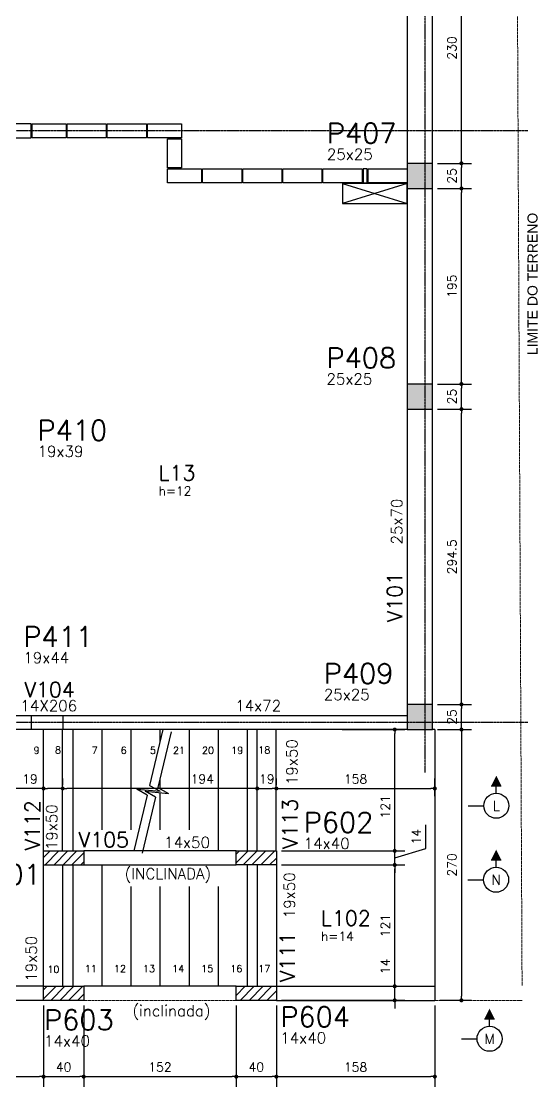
# Model space of a CAD drawing. Extents: x -39962 to 15224, y 23445 to 41277.
# Drawn here: x 2816 to 3331, y 29321 to 30384 of the extents above; entities that cross this region are included whole.
import ezdxf
from ezdxf.enums import TextEntityAlignment as Align

# ---------------------------------------------------------------- set-up
doc = ezdxf.new("R2010")
doc.units = 0
doc.linetypes.add('AXES', pattern=[0.54, 0.3, -0.08, 0.08, -0.08])
doc.linetypes.add('Double dash', pattern=[55, 20, -5, 10, -5, 10, -5])
doc.layers.get('0').update_dxf_attribs({"linetype": 'CONTINUOUS'})
doc.layers.get('Defpoints').update_dxf_attribs({"linetype": 'CONTINUOUS'})
for name, color, linetype in [('COTA', 1, 'CONTINUOUS'), ('EIXOS', 1, 'AXES'), ('H2', 252, 'CONTINUOUS'), ('H5', 1, 'CONTINUOUS'), ('L-D', 2, 'CONTINUOUS'), ('L-N', 4, 'CONTINUOUS'), ('LINHA_FINA', 1, 'CONTINUOUS'), ('Linha_media', 4, 'CONTINUOUS'), ('P-D', 2, 'CONTINUOUS'), ('P-N', 5, 'CONTINUOUS'), ('PENA_1', 1, 'CONTINUOUS'), ('PENA_2', 2, 'CONTINUOUS'), ('PENA_3', 3, 'CONTINUOUS'), ('PIL-N', 4, 'CONTINUOUS'), ('T1', 2, 'CONTINUOUS'), ('VIG-D', 2, 'CONTINUOUS'), ('VIG-N', 4, 'CONTINUOUS'), ('VIGA', 3, 'CONTINUOUS')]:
    doc.layers.add(name, color=color, linetype=linetype)
doc.layers.add('GEN-___-___-TXT', color=7, linetype='CONTINUOUS', lineweight=9)
doc.layers.add('TLV-DVI-___-CNT', color=7, linetype='Double dash', lineweight=9)
doc.styles.add('Arial_8', font='arial.ttf', dxfattribs={"height": 87.5})
doc.styles.add('COTA', font='romans.shx')
doc.styles.add('ROMANS', font='ROMANS')
doc.styles.get("Standard").update_dxf_attribs({"font": 'ROMANS.SHX'})
doc.styles.add('Texto1', font='romans.shx', dxfattribs={"height": 9})
doc.dimstyles.new('forma', dxfattribs={"dimscale": 5, "dimtxt": 1.8, "dimasz": 0.8, "dimexe": 2, "dimexo": 1, "dimgap": 1, "dimtad": 1, "dimdec": 1, "dimzin": 9, "dimdsep": 46, "dimtxsty": 'COTA', "dimblk1": 'DOT', "dimblk2": 'DOT', "dimsah": 1, "dimcen": 0, "dimdle": 1, "dimclrd": 256, "dimclre": 256, "dimclrt": 2, "dimadec": 0, "dimazin": 0, "dimtfac": 1, "dimtdec": 0, "dimtmove": 0, "dimatfit": 3, "dimfxl": 1, "dimtolj": 1, "dimtzin": 0, "dimarcsym": 0})

# ---------------------------------------------------------------- blocks, each defined once
blk = doc.blocks.new('_Dot')
at = {"color": 0, "linetype": 'ByBlock', "lineweight": -2}
blk.add_line((-0.5, 0), (-1, 0), dxfattribs=at)
at = {"color": 0, "linetype": 'ByBlock', "const_width": 0.5}
blk.add_lwpolyline([(-0.25, 0, 1), (0.25, 0, 1)], format="xyb", close=True, dxfattribs=at)
blk = doc.blocks.new('*D39')
at = {"layer": 'COTA', "lineweight": -2, "transparency": 16777216}
for p, q in [((3230.5, 29702.6), (3264.5, 29702.6)), ((3254.5, 29681.6), (3254.5, 29698.6)), ((3230.5, 29677.6), (3264.5, 29677.6))]:
    blk.add_line(p, q, dxfattribs=at)
at = {"layer": 'Defpoints', "color": 0, "transparency": 16777216}
for p in [(3225.5, 29702.6), (3254.5, 29702.6), (3225.5, 29677.6)]:
    blk.add_point(p, dxfattribs=at)
at = {"layer": 'COTA', "lineweight": -2, "transparency": 16777216, "xscale": 4, "yscale": 4, "zscale": 4}
for p, rotation in [((3254.5, 29702.6), 90), ((3254.5, 29677.6), 270)]:
    blk.add_blockref('_Dot', p, dxfattribs=dict(at, rotation=rotation))
at = {"layer": 'COTA', "color": 2, "transparency": 16777216, "insert": (3245, 29690.1), "char_height": 9, "attachment_point": 5, "rotation": 90, "style": 'COTA'}
blk.add_mtext('\\A1;25 ', dxfattribs=at)
blk = doc.blocks.new('*D40')
at = {"layer": 'COTA', "lineweight": -2, "transparency": 16777216}
for p, q in [((3230.5, 29997.1), (3264.5, 29997.1)), ((3254.5, 29706.6), (3254.5, 29993.1)), ((3230.5, 29702.6), (3264.5, 29702.6))]:
    blk.add_line(p, q, dxfattribs=at)
at = {"layer": 'Defpoints', "color": 0, "transparency": 16777216}
for p in [(3225.5, 29997.1), (3254.5, 29997.1), (3225.5, 29702.6)]:
    blk.add_point(p, dxfattribs=at)
at = {"layer": 'COTA', "lineweight": -2, "transparency": 16777216, "xscale": 4, "yscale": 4, "zscale": 4}
for p, rotation in [((3254.5, 29997.1), 90), ((3254.5, 29702.6), 270)]:
    blk.add_blockref('_Dot', p, dxfattribs=dict(at, rotation=rotation))
at = {"layer": 'COTA', "color": 2, "transparency": 16777216, "insert": (3245, 29849.8), "char_height": 9, "attachment_point": 5, "rotation": 90, "style": 'COTA'}
blk.add_mtext('\\A1;294.5 ', dxfattribs=at)
blk = doc.blocks.new('*D41')
at = {"layer": 'COTA', "lineweight": -2, "transparency": 16777216}
for p, q in [((3230.5, 30022.1), (3264.5, 30022.1)), ((3254.5, 30001.1), (3254.5, 30018.1)), ((3230.5, 29997.1), (3264.5, 29997.1))]:
    blk.add_line(p, q, dxfattribs=at)
at = {"layer": 'Defpoints', "color": 0, "transparency": 16777216}
for p in [(3225.5, 30022.1), (3254.5, 30022.1), (3225.5, 29997.1)]:
    blk.add_point(p, dxfattribs=at)
at = {"layer": 'COTA', "lineweight": -2, "transparency": 16777216, "xscale": 4, "yscale": 4, "zscale": 4}
for p, rotation in [((3254.5, 30022.1), 90), ((3254.5, 29997.1), 270)]:
    blk.add_blockref('_Dot', p, dxfattribs=dict(at, rotation=rotation))
at = {"layer": 'COTA', "color": 2, "transparency": 16777216, "insert": (3245, 30009.6), "char_height": 9, "attachment_point": 5, "rotation": 90, "style": 'COTA'}
blk.add_mtext('\\A1;25 ', dxfattribs=at)
blk = doc.blocks.new('*D42')
at = {"layer": 'COTA', "lineweight": -2, "transparency": 16777216}
for p, q in [((3230.5, 30217.1), (3264.5, 30217.1)), ((3254.5, 30026.1), (3254.5, 30213.1)), ((3230.5, 30022.1), (3264.5, 30022.1))]:
    blk.add_line(p, q, dxfattribs=at)
at = {"layer": 'Defpoints', "color": 0, "transparency": 16777216}
for p in [(3225.5, 30217.1), (3254.5, 30217.1), (3225.5, 30022.1)]:
    blk.add_point(p, dxfattribs=at)
at = {"layer": 'COTA', "lineweight": -2, "transparency": 16777216, "xscale": 4, "yscale": 4, "zscale": 4}
for p, rotation in [((3254.5, 30217.1), 90), ((3254.5, 30022.1), 270)]:
    blk.add_blockref('_Dot', p, dxfattribs=dict(at, rotation=rotation))
at = {"layer": 'COTA', "color": 2, "transparency": 16777216, "insert": (3245, 30119.6), "char_height": 9, "attachment_point": 5, "rotation": 90, "style": 'COTA'}
blk.add_mtext('\\A1;195 ', dxfattribs=at)
blk = doc.blocks.new('*D43')
at = {"layer": 'COTA', "lineweight": -2, "transparency": 16777216}
for p, q in [((3230.5, 30242.1), (3264.5, 30242.1)), ((3254.5, 30221.1), (3254.5, 30238.1)), ((3230.5, 30217.1), (3264.5, 30217.1))]:
    blk.add_line(p, q, dxfattribs=at)
at = {"layer": 'Defpoints', "color": 0, "transparency": 16777216}
for p in [(3225.5, 30242.1), (3254.5, 30242.1), (3225.5, 30217.1)]:
    blk.add_point(p, dxfattribs=at)
at = {"layer": 'COTA', "lineweight": -2, "transparency": 16777216, "xscale": 4, "yscale": 4, "zscale": 4}
for p, rotation in [((3254.5, 30242.1), 90), ((3254.5, 30217.1), 270)]:
    blk.add_blockref('_Dot', p, dxfattribs=dict(at, rotation=rotation))
at = {"layer": 'COTA', "color": 2, "transparency": 16777216, "insert": (3245, 30229.6), "char_height": 9, "attachment_point": 5, "rotation": 90, "style": 'COTA'}
blk.add_mtext('\\A1;25 ', dxfattribs=at)
blk = doc.blocks.new('*D44')
at = {"layer": 'COTA', "lineweight": -2, "transparency": 16777216}
for p, q in [((3230.5, 30472.1), (3264.5, 30472.1)), ((3254.5, 30246.1), (3254.5, 30468.1)), ((3230.5, 30242.1), (3264.5, 30242.1))]:
    blk.add_line(p, q, dxfattribs=at)
at = {"layer": 'Defpoints', "color": 0, "transparency": 16777216}
for p in [(3225.5, 30472.1), (3254.5, 30472.1), (3225.5, 30242.1)]:
    blk.add_point(p, dxfattribs=at)
at = {"layer": 'COTA', "lineweight": -2, "transparency": 16777216, "xscale": 4, "yscale": 4, "zscale": 4}
for p, rotation in [((3254.5, 30472.1), 90), ((3254.5, 30242.1), 270)]:
    blk.add_blockref('_Dot', p, dxfattribs=dict(at, rotation=rotation))
at = {"layer": 'COTA', "color": 2, "transparency": 16777216, "insert": (3245, 30357.1), "char_height": 9, "attachment_point": 5, "rotation": 90, "style": 'COTA'}
blk.add_mtext('\\A1;230 ', dxfattribs=at)
blk = doc.blocks.new('*D21')
at = {"layer": 'COTA', "lineweight": -2, "transparency": 16777216}
for p, q in [((3230.5, 29677.6), (3264.5, 29677.6)), ((3254.5, 29673.6), (3254.5, 29411.6)), ((3233, 29407.6), (3264.5, 29407.6))]:
    blk.add_line(p, q, dxfattribs=at)
at = {"layer": 'Defpoints', "color": 0, "transparency": 16777216}
for p in [(3225.5, 29677.6), (3228, 29407.6), (3254.5, 29407.6)]:
    blk.add_point(p, dxfattribs=at)
at = {"layer": 'COTA', "lineweight": -2, "transparency": 16777216, "xscale": 4, "yscale": 4, "zscale": 4}
for p, rotation in [((3254.5, 29677.6), 90), ((3254.5, 29407.6), 270)]:
    blk.add_blockref('_Dot', p, dxfattribs=dict(at, rotation=rotation))
at = {"layer": 'COTA', "color": 2, "transparency": 16777216, "insert": (3245, 29542.6), "char_height": 9, "attachment_point": 5, "rotation": 90, "style": 'COTA'}
blk.add_mtext('\\A1;270 ', dxfattribs=at)
blk = doc.blocks.new('*D22')
at = {"layer": 'COTA', "lineweight": -2, "transparency": 16777216}
for p, q in [((3188, 29425.6), (3188, 29453.3)), ((3075, 29421.6), (3198, 29421.6)), ((3188, 29407.6), (3188, 29421.6)), ((3075, 29407.6), (3198, 29407.6)), ((3188, 29403.6), (3188, 29399.6))]:
    blk.add_line(p, q, dxfattribs=at)
at = {"layer": 'Defpoints', "color": 0, "transparency": 16777216}
for p in [(3070, 29421.6), (3188, 29421.6), (3070, 29407.6)]:
    blk.add_point(p, dxfattribs=at)
at = {"layer": 'COTA', "lineweight": -2, "transparency": 16777216, "xscale": 4, "yscale": 4, "zscale": 4}
for p, rotation in [((3188, 29421.6), 270), ((3188, 29407.6), 90)]:
    blk.add_blockref('_Dot', p, dxfattribs=dict(at, rotation=rotation))
at = {"layer": 'COTA', "color": 2, "transparency": 16777216, "insert": (3178.5, 29441.4), "char_height": 9, "attachment_point": 5, "rotation": 90, "style": 'COTA'}
blk.add_mtext('\\A1;14 ', dxfattribs=at)
blk = doc.blocks.new('*D23')
at = {"layer": 'COTA', "lineweight": -2, "transparency": 16777216}
for p, q in [((3075, 29542.6), (3198, 29542.6)), ((3188, 29425.6), (3188, 29538.6)), ((3075, 29421.6), (3198, 29421.6))]:
    blk.add_line(p, q, dxfattribs=at)
at = {"layer": 'Defpoints', "color": 0, "transparency": 16777216}
for p in [(3070, 29542.6), (3188, 29542.6), (3070, 29421.6)]:
    blk.add_point(p, dxfattribs=at)
at = {"layer": 'COTA', "lineweight": -2, "transparency": 16777216, "xscale": 4, "yscale": 4, "zscale": 4}
for p, rotation in [((3188, 29542.6), 90), ((3188, 29421.6), 270)]:
    blk.add_blockref('_Dot', p, dxfattribs=dict(at, rotation=rotation))
at = {"layer": 'COTA', "color": 2, "transparency": 16777216, "insert": (3178.5, 29482.1), "char_height": 9, "attachment_point": 5, "rotation": 90, "style": 'COTA'}
blk.add_mtext('\\A1;121 ', dxfattribs=at)
blk = doc.blocks.new('*D24')
at = {"layer": 'COTA', "lineweight": -2, "transparency": 16777216}
for p, q in [((3219, 29558.9), (3219, 29582.6)), ((3188, 29560.6), (3188, 29564.6)), ((3075, 29556.6), (3198, 29556.6)), ((3188, 29549.6), (3219, 29558.9)), ((3188, 29542.6), (3188, 29556.6)), ((3188, 29542.6), (3188, 29556.6)), ((3075, 29542.6), (3198, 29542.6)), ((3188, 29538.6), (3188, 29534.6))]:
    blk.add_line(p, q, dxfattribs=at)
at = {"layer": 'Defpoints', "color": 0, "transparency": 16777216}
for p in [(3070, 29556.6), (3188, 29556.6), (3070, 29542.6)]:
    blk.add_point(p, dxfattribs=at)
at = {"layer": 'COTA', "lineweight": -2, "transparency": 16777216, "xscale": 4, "yscale": 4, "zscale": 4}
for p, rotation in [((3188, 29556.6), 270), ((3188, 29542.6), 90)]:
    blk.add_blockref('_Dot', p, dxfattribs=dict(at, rotation=rotation))
at = {"layer": 'COTA', "color": 2, "transparency": 16777216, "insert": (3209.5, 29570.7), "char_height": 9, "attachment_point": 5, "rotation": 90, "style": 'COTA'}
blk.add_mtext('\\A1;14 ', dxfattribs=at)
blk = doc.blocks.new('*D25')
at = {"layer": 'COTA', "lineweight": -2, "transparency": 16777216}
for p, q in [((3135.6, 29677.6), (3198, 29677.6)), ((3188, 29560.6), (3188, 29673.6)), ((3075, 29556.6), (3198, 29556.6))]:
    blk.add_line(p, q, dxfattribs=at)
at = {"layer": 'Defpoints', "color": 0, "transparency": 16777216}
for p in [(3130.6, 29677.6), (3188, 29677.6), (3070, 29556.6)]:
    blk.add_point(p, dxfattribs=at)
at = {"layer": 'COTA', "lineweight": -2, "transparency": 16777216, "xscale": 4, "yscale": 4, "zscale": 4}
for p, rotation in [((3188, 29677.6), 90), ((3188, 29556.6), 270)]:
    blk.add_blockref('_Dot', p, dxfattribs=dict(at, rotation=rotation))
at = {"layer": 'COTA', "color": 2, "transparency": 16777216, "insert": (3178.5, 29600.6), "char_height": 9, "attachment_point": 5, "rotation": 90, "style": 'COTA'}
blk.add_mtext('\\A1;121 ', dxfattribs=at)
blk = doc.blocks.new('Family - ___-2103959-PLANTA INFERIOR 2')
at = {"layer": 'TLV-DVI-___-CNT', "color": 1, "true_color": 0xff0000}
for p, q in [((-17533, -9986), (-17579, -196)), ((-32077, -10136), (-18942, -10136)), ((-18942, -10136), (-17533, -10136))]:
    blk.add_line(p, q, dxfattribs=at)
blk = doc.blocks.new('A$C8a1ee3b4')
at = {"layer": 'TLV-DVI-___-CNT', "color": 1, "true_color": 0xff0000, "xscale": 0.1, "yscale": 0.1, "zscale": 0.1}
blk.add_blockref('Family - ___-2103959-PLANTA INFERIOR 2', (4865.2, 1037.1), dxfattribs=at)
at = {"layer": 'GEN-___-___-TXT', "insert": (3117.3, 667), "char_height": 10, "width": 174.768, "attachment_point": 1, "rotation": 90, "style": 'Arial_8'}
blk.add_mtext('LIMITE DO TERRENO', dxfattribs=at)
blk = doc.blocks.new('interrup')
at = {"layer": 'LINHA_FINA'}
for p, q in [((-1, 0), (-0.33, 2.31)), ((0.33, -2.31), (-0.33, 2.31)), ((1, 0), (0.33, -2.31))]:
    blk.add_line(p, q, dxfattribs=at)
blk = doc.blocks.new('*D121')
at = {"layer": 'COTA', "lineweight": -2, "transparency": 16777216}
for p, q in [((3051, 29622), (3051, 29628.8)), ((3070, 29622), (3070, 29628.8)), ((3055, 29618.8), (3066, 29618.8))]:
    blk.add_line(p, q, dxfattribs=at)
at = {"layer": 'Defpoints', "color": 0, "transparency": 16777216}
for p in [(3051, 29617), (3070, 29618.8), (3070, 29617)]:
    blk.add_point(p, dxfattribs=at)
at = {"layer": 'COTA', "lineweight": -2, "transparency": 16777216, "xscale": 4, "yscale": 4, "zscale": 4, "rotation": 180}
blk.add_blockref('_Dot', (3051, 29618.8), dxfattribs=at)
at = {"layer": 'COTA', "lineweight": -2, "transparency": 16777216, "xscale": 4, "yscale": 4, "zscale": 4}
blk.add_blockref('_Dot', (3070, 29618.8), dxfattribs=at)
at = {"layer": 'COTA', "color": 2, "transparency": 16777216, "insert": (3060.5, 29628.3), "char_height": 9, "attachment_point": 5, "style": 'COTA'}
blk.add_mtext('\\A1;19 ', dxfattribs=at)
blk = doc.blocks.new('*D122')
at = {"layer": 'COTA', "lineweight": -2, "transparency": 16777216}
for p, q in [((3070, 29622), (3070, 29628.8)), ((3228, 29611.2), (3228, 29628.8)), ((3074, 29618.8), (3224, 29618.8))]:
    blk.add_line(p, q, dxfattribs=at)
at = {"layer": 'Defpoints', "color": 0, "transparency": 16777216}
for p in [(3070, 29617), (3228, 29618.8), (3228, 29606.2)]:
    blk.add_point(p, dxfattribs=at)
at = {"layer": 'COTA', "lineweight": -2, "transparency": 16777216, "xscale": 4, "yscale": 4, "zscale": 4, "rotation": 180}
blk.add_blockref('_Dot', (3070, 29618.8), dxfattribs=at)
at = {"layer": 'COTA', "lineweight": -2, "transparency": 16777216, "xscale": 4, "yscale": 4, "zscale": 4}
blk.add_blockref('_Dot', (3228, 29618.8), dxfattribs=at)
at = {"layer": 'COTA', "color": 2, "transparency": 16777216, "insert": (3149, 29628.3), "char_height": 9, "attachment_point": 5, "style": 'COTA'}
blk.add_mtext('\\A1;158 ', dxfattribs=at)
blk = doc.blocks.new('seção_dir')
at = {"layer": 'Linha_media'}
for p, q in [((-1, 4), (1, 4)), ((0, 2.5), (0, 4)), ((-5.62, 0), (-2.5, 0))]:
    blk.add_line(p, q, dxfattribs=at)
blk.add_circle((0, 0), 2.5, dxfattribs=at)
blk.add_solid([(-1, 4), (0, 6), (1, 4)], dxfattribs=at)
blk = doc.blocks.new('atrib_seção')
at = {"layer": 'Linha_media', "style": 'ROMANS'}
blk.add_attdef('X', text='', height=2, dxfattribs=at).set_placement((0, 0), align=Align.MIDDLE)
blk = doc.blocks.new('*D131')
at = {"layer": 'COTA', "lineweight": -2, "transparency": 16777216}
for p, q in [((2857, 29622), (2857, 29628.8)), ((3051, 29622), (3051, 29628.8)), ((3047, 29618.8), (2861, 29618.8))]:
    blk.add_line(p, q, dxfattribs=at)
at = {"layer": 'Defpoints', "color": 0, "transparency": 16777216}
for p in [(2857, 29618.8), (2857, 29617), (3051, 29617)]:
    blk.add_point(p, dxfattribs=at)
at = {"layer": 'COTA', "lineweight": -2, "transparency": 16777216, "xscale": 4, "yscale": 4, "zscale": 4, "rotation": 180}
blk.add_blockref('_Dot', (2857, 29618.8), dxfattribs=at)
at = {"layer": 'COTA', "lineweight": -2, "transparency": 16777216, "xscale": 4, "yscale": 4, "zscale": 4}
blk.add_blockref('_Dot', (3051, 29618.8), dxfattribs=at)
at = {"layer": 'COTA', "color": 2, "transparency": 16777216, "insert": (2996.2, 29628.3), "char_height": 9, "attachment_point": 5, "style": 'COTA'}
blk.add_mtext('\\A1;194 ', dxfattribs=at)
blk = doc.blocks.new('*D132')
at = {"layer": 'COTA', "lineweight": -2, "transparency": 16777216}
for p, q in [((2838, 29622), (2838, 29628.8)), ((2857, 29622), (2857, 29628.8)), ((2853, 29618.8), (2842, 29618.8))]:
    blk.add_line(p, q, dxfattribs=at)
at = {"layer": 'Defpoints', "color": 0, "transparency": 16777216}
for p in [(2838, 29618.8), (2838, 29617), (2857, 29617)]:
    blk.add_point(p, dxfattribs=at)
at = {"layer": 'COTA', "lineweight": -2, "transparency": 16777216, "xscale": 4, "yscale": 4, "zscale": 4, "rotation": 180}
blk.add_blockref('_Dot', (2838, 29618.8), dxfattribs=at)
at = {"layer": 'COTA', "lineweight": -2, "transparency": 16777216, "xscale": 4, "yscale": 4, "zscale": 4}
blk.add_blockref('_Dot', (2857, 29618.8), dxfattribs=at)
at = {"layer": 'COTA', "color": 2, "transparency": 16777216, "insert": (2824.4, 29628.3), "char_height": 9, "attachment_point": 5, "style": 'COTA'}
blk.add_mtext('\\A1;19 ', dxfattribs=at)
blk = doc.blocks.new('*D133')
at = {"layer": 'COTA', "lineweight": -2, "transparency": 16777216}
for p, q in [((2700, 29622), (2700, 29628.8)), ((2838, 29622), (2838, 29628.8)), ((2834, 29618.8), (2704, 29618.8))]:
    blk.add_line(p, q, dxfattribs=at)
at = {"layer": 'Defpoints', "color": 0, "transparency": 16777216}
for p in [(2700, 29618.8), (2700, 29617), (2838, 29617)]:
    blk.add_point(p, dxfattribs=at)
at = {"layer": 'COTA', "lineweight": -2, "transparency": 16777216, "xscale": 4, "yscale": 4, "zscale": 4, "rotation": 180}
blk.add_blockref('_Dot', (2700, 29618.8), dxfattribs=at)
at = {"layer": 'COTA', "lineweight": -2, "transparency": 16777216, "xscale": 4, "yscale": 4, "zscale": 4}
blk.add_blockref('_Dot', (2838, 29618.8), dxfattribs=at)
at = {"layer": 'COTA', "color": 2, "transparency": 16777216, "insert": (2769, 29628.3), "char_height": 9, "attachment_point": 5, "style": 'COTA'}
blk.add_mtext('\\A1;138 ', dxfattribs=at)
blk = doc.blocks.new('*D149')
at = {"layer": 'COTA', "lineweight": -2, "transparency": 16777216}
for p, q in [((2700, 29402.6), (2700, 29321.5)), ((2838, 29402.6), (2838, 29321.5)), ((2704, 29331.5), (2834, 29331.5))]:
    blk.add_line(p, q, dxfattribs=at)
at = {"layer": 'Defpoints', "color": 0, "transparency": 16777216}
for p in [(2700, 29407.6), (2838, 29407.6), (2838, 29331.5)]:
    blk.add_point(p, dxfattribs=at)
at = {"layer": 'COTA', "lineweight": -2, "transparency": 16777216, "xscale": 4, "yscale": 4, "zscale": 4, "rotation": 180}
blk.add_blockref('_Dot', (2700, 29331.5), dxfattribs=at)
at = {"layer": 'COTA', "lineweight": -2, "transparency": 16777216, "xscale": 4, "yscale": 4, "zscale": 4}
blk.add_blockref('_Dot', (2838, 29331.5), dxfattribs=at)
at = {"layer": 'COTA', "color": 2, "transparency": 16777216, "insert": (2769, 29341), "char_height": 9, "attachment_point": 5, "style": 'COTA'}
blk.add_mtext('\\A1;138 ', dxfattribs=at)
blk = doc.blocks.new('*D150')
at = {"layer": 'COTA', "lineweight": -2, "transparency": 16777216}
for p, q in [((2838, 29402.6), (2838, 29321.5)), ((2878, 29402.6), (2878, 29321.5)), ((2842, 29331.5), (2874, 29331.5))]:
    blk.add_line(p, q, dxfattribs=at)
at = {"layer": 'Defpoints', "color": 0, "transparency": 16777216}
for p in [(2838, 29407.6), (2878, 29407.6), (2878, 29331.5)]:
    blk.add_point(p, dxfattribs=at)
at = {"layer": 'COTA', "lineweight": -2, "transparency": 16777216, "xscale": 4, "yscale": 4, "zscale": 4, "rotation": 180}
blk.add_blockref('_Dot', (2838, 29331.5), dxfattribs=at)
at = {"layer": 'COTA', "lineweight": -2, "transparency": 16777216, "xscale": 4, "yscale": 4, "zscale": 4}
blk.add_blockref('_Dot', (2878, 29331.5), dxfattribs=at)
at = {"layer": 'COTA', "color": 2, "transparency": 16777216, "insert": (2858, 29341), "char_height": 9, "attachment_point": 5, "style": 'COTA'}
blk.add_mtext('\\A1;40 ', dxfattribs=at)
blk = doc.blocks.new('*D151')
at = {"layer": 'COTA', "lineweight": -2, "transparency": 16777216}
for p, q in [((2878, 29402.6), (2878, 29321.5)), ((3030, 29402.6), (3030, 29321.5)), ((2882, 29331.5), (3026, 29331.5))]:
    blk.add_line(p, q, dxfattribs=at)
at = {"layer": 'Defpoints', "color": 0, "transparency": 16777216}
for p in [(2878, 29407.6), (3030, 29407.6), (3030, 29331.5)]:
    blk.add_point(p, dxfattribs=at)
at = {"layer": 'COTA', "lineweight": -2, "transparency": 16777216, "xscale": 4, "yscale": 4, "zscale": 4, "rotation": 180}
blk.add_blockref('_Dot', (2878, 29331.5), dxfattribs=at)
at = {"layer": 'COTA', "lineweight": -2, "transparency": 16777216, "xscale": 4, "yscale": 4, "zscale": 4}
blk.add_blockref('_Dot', (3030, 29331.5), dxfattribs=at)
at = {"layer": 'COTA', "color": 2, "transparency": 16777216, "insert": (2954, 29341), "char_height": 9, "attachment_point": 5, "style": 'COTA'}
blk.add_mtext('\\A1;152 ', dxfattribs=at)
blk = doc.blocks.new('*D152')
at = {"layer": 'COTA', "lineweight": -2, "transparency": 16777216}
for p, q in [((3030, 29402.6), (3030, 29321.5)), ((3070, 29402.4), (3070, 29321.5)), ((3034, 29331.5), (3066, 29331.5))]:
    blk.add_line(p, q, dxfattribs=at)
at = {"layer": 'Defpoints', "color": 0, "transparency": 16777216}
for p in [(3030, 29407.6), (3070, 29407.4), (3070, 29331.5)]:
    blk.add_point(p, dxfattribs=at)
at = {"layer": 'COTA', "lineweight": -2, "transparency": 16777216, "xscale": 4, "yscale": 4, "zscale": 4, "rotation": 180}
blk.add_blockref('_Dot', (3030, 29331.5), dxfattribs=at)
at = {"layer": 'COTA', "lineweight": -2, "transparency": 16777216, "xscale": 4, "yscale": 4, "zscale": 4}
blk.add_blockref('_Dot', (3070, 29331.5), dxfattribs=at)
at = {"layer": 'COTA', "color": 2, "transparency": 16777216, "insert": (3050, 29341), "char_height": 9, "attachment_point": 5, "style": 'COTA'}
blk.add_mtext('\\A1;40 ', dxfattribs=at)
blk = doc.blocks.new('*D153')
at = {"layer": 'COTA', "lineweight": -2, "transparency": 16777216}
for p, q in [((3070, 29402.4), (3070, 29321.5)), ((3228, 29402.4), (3228, 29321.5)), ((3074, 29331.5), (3224, 29331.5))]:
    blk.add_line(p, q, dxfattribs=at)
at = {"layer": 'Defpoints', "color": 0, "transparency": 16777216}
for p in [(3070, 29407.4), (3228, 29407.4), (3228, 29331.5)]:
    blk.add_point(p, dxfattribs=at)
at = {"layer": 'COTA', "lineweight": -2, "transparency": 16777216, "xscale": 4, "yscale": 4, "zscale": 4, "rotation": 180}
blk.add_blockref('_Dot', (3070, 29331.5), dxfattribs=at)
at = {"layer": 'COTA', "lineweight": -2, "transparency": 16777216, "xscale": 4, "yscale": 4, "zscale": 4}
blk.add_blockref('_Dot', (3228, 29331.5), dxfattribs=at)
at = {"layer": 'COTA', "color": 2, "transparency": 16777216, "insert": (3149, 29341), "char_height": 9, "attachment_point": 5, "style": 'COTA'}
blk.add_mtext('\\A1;158 ', dxfattribs=at)

msp = doc.modelspace()

# ---------------------------------------------------------------- hatches: boundary and pattern name
at = {"layer": 'H2'}
for points in [[(3225.51, 30217.09), (3225.51, 30242.09), (3200.51, 30242.09), (3200.51, 30217.09)], [(3225.51, 29997.09), (3225.51, 30022.09), (3200.51, 30022.09), (3200.51, 29997.09)], [(3225.51, 29677.59), (3225.51, 29702.59), (3200.51, 29702.59), (3200.51, 29677.59)]]:
    msp.add_hatch(color=256, dxfattribs=at).paths.add_polyline_path(points)
at = {"layer": 'H5'}
h = msp.add_hatch(dxfattribs=at)
h.set_pattern_fill('ANSI31', color=256, scale=50, style=0)
h.set_pattern_definition([(45, (-3, 5999.597), (-4.4194174, 4.4194174), [])])
h.paths.add_polyline_path([(2837.98, 29556.49), (2877.98, 29556.49), (2877.98, 29542.49), (2837.98, 29542.49)])
h = msp.add_hatch(dxfattribs=at)
h.set_pattern_fill('ANSI31', color=256, scale=50, style=0)
h.set_pattern_definition([(45, (0.02, 5999.702), (-4.4194174, 4.4194174), [])])
h.paths.add_polyline_path([(3030, 29556.59), (3070, 29556.59), (3070, 29542.59), (3030, 29542.59)])
h = msp.add_hatch(dxfattribs=at)
h.set_pattern_fill('ANSI31', color=256, scale=50, style=0)
h.set_pattern_definition([(45, (-2.98, 6000.1874), (-4.4194174, 4.4194174), [])])
h.paths.add_polyline_path([(2838, 29421.59), (2878, 29421.59), (2878, 29407.59), (2838, 29407.59)])
h = msp.add_hatch(dxfattribs=at)
h.set_pattern_fill('ANSI31', color=256, scale=50, style=0)
h.set_pattern_definition([(45, (0.02, 6000.1874), (-4.4194174, 4.4194174), [])])
h.paths.add_polyline_path([(3030, 29421.59), (3070, 29421.59), (3070, 29407.59), (3030, 29407.59)])

# ---------------------------------------------------------------- linework, layer by layer
for points in [[(2771.51, 30267.63), (2825.51, 30267.63), (2825.51, 30281.63), (2771.51, 30281.63), (2771.51, 30267.63)], [(2826.51, 30281.63), (2860.51, 30281.63), (2860.51, 30267.63), (2826.51, 30267.63), (2826.51, 30281.63)], [(2861.51, 30281.63), (2900.51, 30281.63), (2900.51, 30267.63), (2861.51, 30267.63), (2861.51, 30281.63)], [(2901.51, 30281.63), (2940.51, 30281.63), (2940.51, 30267.63), (2901.51, 30267.63), (2901.51, 30281.63)], [(2941.51, 30281.63), (2975.51, 30281.63), (2975.51, 30267.63), (2941.51, 30267.63), (2941.51, 30281.63)], [(2975.51, 30266.63), (2975.51, 30237.63), (2961.51, 30237.63), (2961.51, 30266.63), (2975.51, 30266.63)], [(2961.51, 30236.63), (2995.51, 30236.63), (2995.51, 30222.63), (2961.51, 30222.63), (2961.51, 30236.63)], [(2996.51, 30236.63), (3035.51, 30236.63), (3035.51, 30222.63), (2996.51, 30222.63), (2996.51, 30236.63)], [(3036.51, 30236.63), (3075.51, 30236.63), (3075.51, 30222.63), (3036.51, 30222.63), (3036.51, 30236.63)], [(3076.51, 30236.63), (3115.51, 30236.63), (3115.51, 30222.63), (3076.51, 30222.63), (3076.51, 30236.63)], [(3116.51, 30236.63), (3155.51, 30236.63), (3155.51, 30222.63), (3116.51, 30222.63), (3116.51, 30236.63)], [(3156.51, 30222.63), (3160.51, 30222.63), (3160.51, 30236.63), (3156.51, 30236.63), (3156.51, 30222.63)], [(3161.51, 30236.63), (3200.51, 30236.63), (3200.51, 30222.63), (3161.51, 30222.63), (3161.51, 30236.63)], [(2806.51, 29691.59), (2825.51, 29691.59), (2825.51, 29677.59), (2806.51, 29677.59), (2806.51, 29691.59)]]:
    msp.add_lwpolyline(points)
msp.add_lwpolyline([(3200.51, 30222.09), (3136.02, 30222.09), (3136.02, 30202.09), (3200.51, 30202.09)], close=True)
at = {"layer": 'EIXOS', "color": 244, "true_color": 0x991b1e}
for p, q in [((3218.51, 29634.64), (3218.51, 31355.31)), ((3320.81, 30274.59), (632.05, 30274.59)), ((3320.81, 29684.59), (632.05, 29684.59))]:
    msp.add_line(p, q, dxfattribs=at)
at = {"layer": 'LINHA_FINA'}
for p, q in [((2956.91, 29677.59), (2943.57, 29621.95)), ((2965.28, 29675.44), (2951.95, 29619.8)), ((2941.24, 29612.23), (2927.91, 29556.59)), ((2949.62, 29610.07), (2936.28, 29554.44))]:
    msp.add_line(p, q, dxfattribs=at)
at = {"layer": 'P-N', "linetype": 'Continuous'}
for points in [[(3225.51, 30217.09), (3225.51, 30242.09), (3200.51, 30242.09), (3200.51, 30217.09), (3225.51, 30217.09)], [(3225.51, 29997.09), (3225.51, 30022.09), (3200.51, 30022.09), (3200.51, 29997.09), (3225.51, 29997.09)], [(3225.51, 29677.59), (3225.51, 29702.59), (3200.51, 29702.59), (3200.51, 29677.59), (3225.51, 29677.59)]]:
    msp.add_lwpolyline(points, dxfattribs=at)
for points in [[(2837.98, 29556.49), (2877.98, 29556.49), (2877.98, 29542.49), (2837.98, 29542.49)], [(3030, 29556.59), (3070, 29556.59), (3070, 29542.59), (3030, 29542.59)], [(2838, 29421.59), (2878, 29421.59), (2878, 29407.59), (2838, 29407.59)], [(3030, 29421.59), (3070, 29421.59), (3070, 29407.59), (3030, 29407.59)]]:
    msp.add_lwpolyline(points, close=True, dxfattribs=at)
at = {"layer": 'PENA_1'}
for p, q in [((3136.02, 30222.09), (3200.51, 30202.09)), ((3200.51, 30222.09), (3136.02, 30202.09))]:
    msp.add_line(p, q, dxfattribs=at)
at = {"layer": 'PENA_2'}
for p, q in [((2866.98, 29677.54), (2866.98, 29556.59)), ((2895.98, 29677.54), (2895.98, 29577.62)), ((2924.98, 29677.53), (2924.98, 29577.62)), ((2953.98, 29677.53), (2953.98, 29665.37)), ((2982.98, 29677.52), (2982.98, 29577.62)), ((3011.98, 29677.52), (3011.98, 29556.59)), ((3040.98, 29677.51), (3040.98, 29556.59)), ((2953.98, 29628.28), (2953.98, 29618.65)), ((2953.98, 29614.64), (2953.98, 29577.62)), ((2867, 29542.59), (2867, 29421.59)), ((2896, 29542.59), (2896, 29421.59)), ((3041, 29542.59), (3041, 29421.59)), ((2925, 29520.94), (2925, 29421.59)), ((2954, 29520.94), (2954, 29421.59)), ((2983, 29520.94), (2983, 29421.59)), ((3012, 29520.94), (3012, 29421.59))]:
    msp.add_line(p, q, dxfattribs=at)
at = {"layer": 'PENA_3'}
for p, q in [((2825.51, 29691.59), (3200.51, 29691.59)), ((2857.01, 29691.59), (2857.01, 29677.59)), ((3200.51, 29677.59), (2702.98, 29677.59)), ((2837.98, 29556.47), (2837.98, 29677.59)), ((2856.98, 29556.47), (2856.98, 29677.59)), ((3050.98, 29556.47), (3050.98, 29677.51)), ((3069.98, 29556.59), (3069.98, 29677.59)), ((3228.01, 29677.59), (3225.51, 29677.59)), ((3228.01, 29677.59), (3228.01, 29407.59)), ((3030, 29556.59), (2877.98, 29556.49)), ((2838, 29421.59), (2838, 29542.49)), ((2857, 29421.59), (2857, 29542.49)), ((2877.98, 29542.59), (3030, 29542.59)), ((3051, 29542.59), (3051, 29421.59)), ((3070, 29542.59), (3070, 29421.59)), ((2838, 29421.59), (2699.98, 29421.59)), ((3030, 29421.59), (2878, 29421.59)), ((3070, 29421.59), (3228.01, 29421.59)), ((2838, 29407.59), (2699.98, 29407.59)), ((3070, 29407.59), (3228.01, 29407.59))]:
    msp.add_line(p, q, dxfattribs=at)
at = {"layer": 'VIGA'}
for p, q in [((3200.51, 30472.09), (3200.51, 30242.09)), ((3225.51, 30242.09), (3225.51, 30472.09)), ((3200.51, 30217.09), (3200.51, 30022.09)), ((3225.51, 30022.09), (3225.51, 30217.09)), ((3200.51, 29997.09), (3200.51, 29702.59)), ((3225.51, 29702.59), (3225.51, 29997.09))]:
    msp.add_line(p, q, dxfattribs=at)

# ---------------------------------------------------------------- block references
at = {"layer": 'LINHA_FINA', "xscale": 5, "yscale": 5, "zscale": 5, "rotation": 256.52217725}
for p in [(2942.41, 29617.09), (2950.78, 29614.94)]:
    msp.add_blockref('interrup', p, dxfattribs=at)
at = {"layer": 'PENA_3', "xscale": 5, "yscale": 5, "zscale": 5}
for p in [(3289.27, 29601.61), (3289.06, 29527.82), (3282.55, 29369.26)]:
    msp.add_blockref('seção_dir', p, dxfattribs=at)
for p, values in [((3289.27, 29601.61), {'X': 'L'}), ((3289.06, 29527.82), {'X': 'N'}), ((3282.55, 29369.26), {'X': 'M'})]:
    msp.add_blockref('atrib_seção', p, dxfattribs=at).add_auto_attribs(values)
at = {"layer": 'VIGA'}
msp.add_blockref('A$C8a1ee3b4', (203.06, 29383.83), dxfattribs=at)

# ---------------------------------------------------------------- texts
at = {"layer": 'L-D', "style": 'Texto1'}
for s, p in [('h=12', (2952.58, 29910.99)), ('h=14', (3114.52, 29467))]:
    msp.add_text(s, height=9, dxfattribs=at).set_placement(p)
at = {"layer": 'L-N'}
for s, p in [('L13', (2952.58, 29925.99)), ('L102', (3114.52, 29482))]:
    msp.add_text(s, height=15, dxfattribs=at).set_placement(p)
at = {"layer": 'P-D', "linetype": 'Continuous'}
for s, p in [('25x25', (3120.38, 30245.61)), ('25x25', (3119.97, 30021.57)), ('19x39', (2831.93, 29949.43)), ('19x44', (2817.81, 29743.69)), ('25x25', (3117.32, 29707)), ('14x40', (3097.34, 29558.5)), ('14x40', (2838.48, 29361.56)), ('14x40', (3073.97, 29364.65))]:
    msp.add_text(s, height=11, dxfattribs=at).set_placement(p)
at = {"layer": 'PIL-N', "linetype": 'Continuous'}
for s, p in [('P407', (3120.38, 30262.11)), ('P408', (3119.97, 30038.07)), ('P410', (2831.93, 29965.93)), ('P411', (2817.81, 29760.19)), ('P409', (3117.32, 29723.5)), ('P602', (3097.34, 29575)), ('P601', (2765.87, 29523.02)), ('P603', (2838.48, 29378.06)), ('P604', (3073.97, 29381.15))]:
    msp.add_text(s, height=20, dxfattribs=at).set_placement(p)
at = {"layer": 'T1', "style": 'Texto1'}
for s, p in [('9', (2827.92, 29653.49)), ('8', (2849.26, 29653.76)), ('7', (2885.92, 29653.5)), ('6', (2914.92, 29653.5)), ('5', (2943.92, 29653.49)), ('21', (2966.96, 29653.49)), ('20', (2995.96, 29653.49)), ('19', (3024.96, 29653.49)), ('18', (3051.93, 29653.83)), ('10', (2841.81, 29435.13)), ('11', (2879.09, 29435.56)), ('12', (2908.09, 29435.55)), ('13', (2937.09, 29435.55)), ('14', (2966.09, 29435.55)), ('15', (2995.09, 29435.55)), ('16', (3024.09, 29435.55)), ('17', (3051.93, 29435.55))]:
    msp.add_text(s, height=7, dxfattribs=at).set_placement(p)
at = {"layer": 'VIG-D', "linetype": 'Continuous'}
for s, p in [('25x70', (3195.54, 29862.11)), ('19x50', (3091.08, 29622.23)), ('19x50', (2851.55, 29557.3)), ('19x50', (3088.56, 29489.47)), ('19x50', (2831.21, 29426.06))]:
    msp.add_text(s, height=11, rotation=90, dxfattribs=at).set_placement(p)
for s, p in [('14X206', (2814.87, 29695.79)), ('14x72', (3029.06, 29695.79)), ('14x50', (2958.14, 29559.6)), ('(INCLINADA)', (2918.78, 29528.34)), ('(inclinada)', (2926.59, 29391.68))]:
    msp.add_text(s, height=11, dxfattribs=at).set_placement(p)
at = {"layer": 'VIG-N', "linetype": 'Continuous'}
for s, p in [('V101', (3195.54, 29784.5)), ('V112', (2834.33, 29556.91)), ('V113', (3091.08, 29558.43)), ('V111', (3088.56, 29425.67))]:
    msp.add_text(s, height=15, rotation=90, dxfattribs=at).set_placement(p)
for s, p in [('V104', (2818.89, 29709.95)), ('V105', (2872.93, 29560.18))]:
    msp.add_text(s, height=15, dxfattribs=at).set_placement(p)

# ---------------------------------------------------------------- dimensions: what is measured, and where the dimension line sits
at = {"layer": 'COTA'}
for base, p1, p2, override, picture, middle in [((3254.46, 30472.09), (3225.51, 30242.09), (3225.51, 30472.09), {"dimpost": ' ', "dimtmove": 1}, '*D44', (3244.96, 30357.09)), ((3254.46, 30242.09), (3225.51, 30217.09), (3225.51, 30242.09), {"dimpost": ' ', "dimtmove": 1}, '*D43', (3244.96, 30229.59)), ((3254.46, 30217.09), (3225.51, 30022.09), (3225.51, 30217.09), {"dimpost": ' ', "dimtmove": 1}, '*D42', (3244.96, 30119.59)), ((3254.46, 30022.09), (3225.51, 29997.09), (3225.51, 30022.09), {"dimpost": ' ', "dimtmove": 1}, '*D41', (3244.96, 30009.59)), ((3254.46, 29997.09), (3225.51, 29702.59), (3225.51, 29997.09), {"dimpost": ' ', "dimtmove": 1}, '*D40', (3244.96, 29849.84)), ((3254.46, 29702.59), (3225.51, 29677.59), (3225.51, 29702.59), {"dimpost": ' '}, '*D39', (3244.96, 29690.09)), ((3254.46, 29407.59), (3225.51, 29677.59), (3228.01, 29407.59), {"dimpost": ' ', "dimtmove": 1}, '*D21', (3244.96, 29542.59)), ((3188.04, 29556.59), (3070, 29542.59), (3069.98, 29556.59), {"dimpost": ' ', "dimtmove": 1}, '*D24', (3209.54, 29563.89)), ((3188.04, 29542.59), (3070, 29421.59), (3070, 29542.59), {"dimpost": ' ', "dimtmove": 1}, '*D23', (3178.54, 29482.09)), ((3188.04, 29421.59), (3070, 29407.59), (3070, 29421.59), {"dimpost": ' '}, '*D22', (3178.54, 29441.45))]:
    dim = msp.add_linear_dim(base=base, p1=p1, p2=p2, angle=90, dimstyle='forma', override=override, dxfattribs=at)
    dim.commit()
    dim.dimension.update_dxf_attribs({"geometry": picture, "text_midpoint": middle})
dim = msp.add_linear_dim(base=(3188.04, 29677.59), p1=(3069.98, 29556.59), p2=(3130.61, 29677.59), angle=90, dimstyle='forma', override={"dimpost": ' ', "dimtmove": 1}, dxfattribs=at)
dim.commit()
dim.dimension.update_dxf_attribs({"geometry": '*D25', "text_midpoint": (3188.04, 29600.62), "dimtype": 128})
for base, p1, p2, override, picture, middle in [((2699.98, 29618.82), (2837.98, 29617.03), (2699.98, 29617.03), {"dimpost": ' ', "dimtmove": 1}, '*D133', (2768.98, 29628.32)), ((3228.01, 29618.82), (3069.98, 29616.99), (3228.01, 29606.25), {"dimpost": ' ', "dimtmove": 1}, '*D122', (3149, 29628.32)), ((2838, 29331.49), (2699.98, 29407.59), (2838, 29407.59), {"dimpost": ' '}, '*D149', (2768.99, 29340.99)), ((2878, 29331.49), (2838, 29407.59), (2878, 29407.59), {"dimpost": ' ', "dimtmove": 1}, '*D150', (2858, 29340.99)), ((3030, 29331.49), (2878, 29407.59), (3030, 29407.59), {"dimpost": ' ', "dimtmove": 1}, '*D151', (2954, 29340.99)), ((3070, 29331.49), (3030, 29407.59), (3070, 29407.4), {"dimpost": ' ', "dimtmove": 1}, '*D152', (3050, 29340.99)), ((3228.01, 29331.49), (3070, 29407.4), (3228.01, 29407.4), {"dimpost": ' ', "dimtmove": 1}, '*D153', (3149.01, 29340.99))]:
    dim = msp.add_linear_dim(base=base, p1=p1, p2=p2, dimstyle='forma', override=override, dxfattribs=at)
    dim.commit()
    dim.dimension.update_dxf_attribs({"geometry": picture, "text_midpoint": middle})
for base, p1, p2, picture, middle in [((2837.98, 29618.82), (2856.98, 29617.03), (2837.98, 29617.03), '*D132', (2824.38, 29618.82)), ((2856.98, 29618.82), (3050.98, 29616.99), (2856.98, 29617.03), '*D131', (2996.16, 29618.82)), ((3069.98, 29618.82), (3050.98, 29616.99), (3069.98, 29616.99), '*D121', (3060.48, 29618.82))]:
    dim = msp.add_linear_dim(base=base, p1=p1, p2=p2, dimstyle='forma', override={"dimpost": ' ', "dimtmove": 1}, dxfattribs=at)
    dim.commit()
    dim.dimension.update_dxf_attribs({"geometry": picture, "text_midpoint": middle, "dimtype": 128})

doc.saveas('drawing.dxf')
